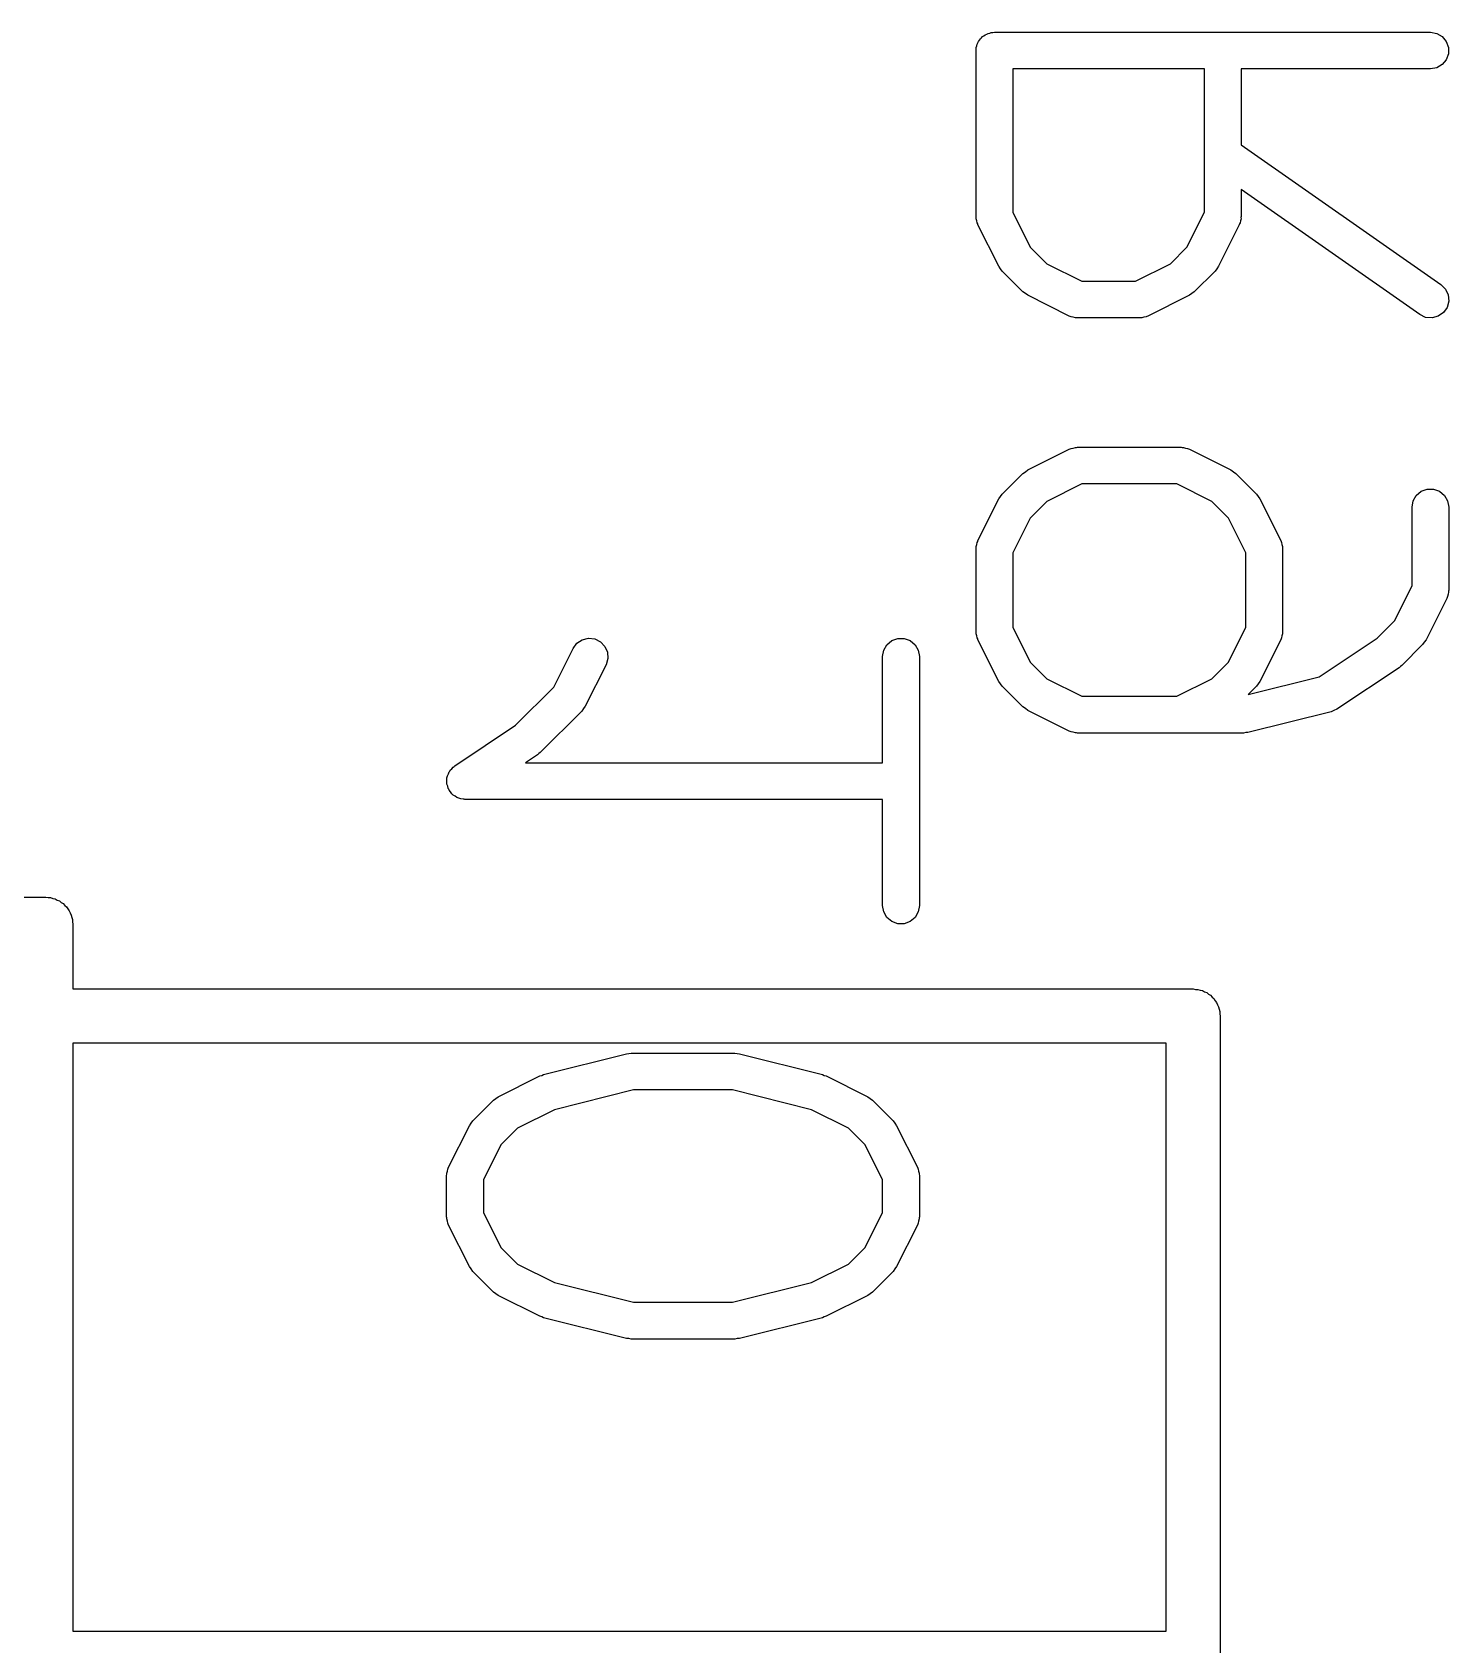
# Model space of a CAD drawing. Extents: x 1.5 to 72.3, y -91 to -17.2.
# Drawn here: x 15.439 to 19.358, y -47.566 to -43.102 of the extents above; entities that cross this region are included whole.
import ezdxf

# ---------------------------------------------------------------- set-up
doc = ezdxf.new("R2010")
doc.units = 0
doc.header["$MEASUREMENT"] = 0
doc.layers.add('BLACK', color=7, linetype='CONTINUOUS')

msp = doc.modelspace()

# ---------------------------------------------------------------- linework, layer by layer
at = {"layer": 'Black'}
for p, q in [((18.0599, -43.1235), (18.0621, -43.1196)), ((18.0621, -43.1196), (18.0655, -43.1168)), ((18.0655, -43.1168), (18.0684, -43.1133)), ((18.0684, -43.1133), (18.0722, -43.1111)), ((18.0722, -43.1111), (18.0756, -43.1083)), ((18.0756, -43.1083), (18.0798, -43.1067)), ((18.0798, -43.1067), (18.0837, -43.1045)), ((18.0837, -43.1045), (18.0881, -43.1038)), ((18.0881, -43.1038), (18.0922, -43.1022)), ((18.0922, -43.1022), (18.0967, -43.1022)), ((18.0967, -43.1022), (18.101, -43.1015)), ((18.101, -43.1015), (19.3075, -43.1015)), ((19.3075, -43.1015), (19.3249, -43.1045)), ((19.3249, -43.1045), (19.3402, -43.1133)), ((19.3402, -43.1133), (19.3515, -43.1269)), ((18.0502, -43.1523), (18.051, -43.1479)), ((18.0502, -43.6119), (18.0502, -43.1523)), ((18.051, -43.1434), (18.0525, -43.1393)), ((18.051, -43.1479), (18.051, -43.1434)), ((18.0525, -43.1393), (18.0533, -43.1349)), ((18.0533, -43.1349), (18.0555, -43.131)), ((18.0555, -43.131), (18.0571, -43.1269)), ((18.0571, -43.1269), (18.0599, -43.1235)), ((19.3515, -43.1269), (19.3576, -43.1434)), ((19.3576, -43.1611), (19.3515, -43.1777)), ((19.3576, -43.1434), (19.3576, -43.1611)), ((18.1518, -43.2031), (18.1518, -43.5999)), ((18.6822, -43.2031), (18.1518, -43.2031)), ((18.6822, -43.5999), (18.6822, -43.2031)), ((19.3075, -43.2031), (18.7838, -43.2031)), ((18.7838, -43.2031), (18.7838, -43.4131)), ((19.3249, -43.2), (19.3075, -43.2031)), ((19.3402, -43.1912), (19.3249, -43.2)), ((19.3515, -43.1777), (19.3402, -43.1912)), ((18.7838, -43.4131), (19.3367, -43.8001)), ((19.2784, -43.8833), (18.7838, -43.5371)), ((18.7838, -43.5371), (18.7838, -43.6119)), ((18.0508, -43.6148), (18.0502, -43.6119)), ((18.1518, -43.5999), (18.2003, -43.6967)), ((18.6338, -43.6967), (18.6822, -43.5999)), ((18.7838, -43.6119), (18.7833, -43.6148)), ((18.0506, -43.6177), (18.0508, -43.6148)), ((18.0523, -43.6234), (18.0506, -43.6177)), ((18.0533, -43.6293), (18.0523, -43.6234)), ((18.0548, -43.6318), (18.0533, -43.6293)), ((18.0556, -43.6346), (18.0548, -43.6318)), ((18.1131, -43.7495), (18.0556, -43.6346)), ((18.7785, -43.6346), (18.721, -43.7495)), ((18.7793, -43.6318), (18.7785, -43.6346)), ((18.7808, -43.6293), (18.7793, -43.6318)), ((18.7818, -43.6234), (18.7808, -43.6293)), ((18.7835, -43.6177), (18.7818, -43.6234)), ((18.7833, -43.6148), (18.7835, -43.6177)), ((18.2003, -43.6967), (18.246, -43.7425)), ((18.588, -43.7425), (18.6338, -43.6967)), ((18.246, -43.7425), (18.3428, -43.7909)), ((18.4912, -43.7909), (18.588, -43.7425)), ((18.1179, -43.756), (18.1131, -43.7495)), ((18.1226, -43.7627), (18.1179, -43.756)), ((18.18, -43.8202), (18.1226, -43.7627)), ((18.3428, -43.7909), (18.4912, -43.7909)), ((18.7115, -43.7627), (18.654, -43.8202)), ((18.7162, -43.756), (18.7115, -43.7627)), ((18.721, -43.7495), (18.7162, -43.756)), ((18.1867, -43.8248), (18.18, -43.8202)), ((18.1932, -43.8297), (18.1867, -43.8248)), ((18.3081, -43.8871), (18.1932, -43.8297)), ((18.6408, -43.8297), (18.5259, -43.8871)), ((18.6474, -43.8248), (18.6408, -43.8297)), ((18.654, -43.8202), (18.6474, -43.8248)), ((19.3367, -43.8001), (19.3492, -43.8125)), ((19.3492, -43.8125), (19.3566, -43.8285)), ((19.3566, -43.8285), (19.3582, -43.8461)), ((19.3435, -43.8776), (19.329, -43.8877)), ((19.3536, -43.8632), (19.3435, -43.8776)), ((19.3582, -43.8461), (19.3536, -43.8632)), ((18.3109, -43.888), (18.3081, -43.8871)), ((18.3135, -43.8894), (18.3109, -43.888)), ((18.3193, -43.8905), (18.3135, -43.8894)), ((18.325, -43.8922), (18.3193, -43.8905)), ((18.328, -43.892), (18.325, -43.8922)), ((18.3309, -43.8925), (18.328, -43.892)), ((18.5032, -43.8925), (18.3309, -43.8925)), ((18.5061, -43.892), (18.5032, -43.8925)), ((18.509, -43.8922), (18.5061, -43.892)), ((18.5147, -43.8905), (18.509, -43.8922)), ((18.5206, -43.8894), (18.5147, -43.8905)), ((18.5231, -43.888), (18.5206, -43.8894)), ((18.5259, -43.8871), (18.5231, -43.888)), ((19.2944, -43.8908), (19.2784, -43.8833)), ((19.312, -43.8923), (19.2944, -43.8908)), ((19.329, -43.8877), (19.312, -43.8923)), ((18.1932, -44.3133), (18.3081, -44.2559)), ((18.3081, -44.2559), (18.3109, -44.255)), ((18.3109, -44.255), (18.3135, -44.2536)), ((18.3135, -44.2536), (18.3193, -44.2525)), ((18.3193, -44.2525), (18.325, -44.2508)), ((18.325, -44.2508), (18.328, -44.251)), ((18.328, -44.251), (18.3309, -44.2505)), ((18.3309, -44.2505), (18.6181, -44.2505)), ((18.6181, -44.2505), (18.621, -44.251)), ((18.621, -44.251), (18.6239, -44.2508)), ((18.6239, -44.2508), (18.6296, -44.2525)), ((18.6296, -44.2525), (18.6355, -44.2536)), ((18.6355, -44.2536), (18.638, -44.255)), ((18.638, -44.255), (18.6408, -44.2559)), ((18.6408, -44.2559), (18.7557, -44.3133)), ((18.1226, -44.3803), (18.18, -44.3228)), ((18.18, -44.3228), (18.1867, -44.3182)), ((18.1867, -44.3182), (18.1932, -44.3133)), ((18.7557, -44.3133), (18.7623, -44.3182)), ((18.7623, -44.3182), (18.7689, -44.3228)), ((18.7689, -44.3228), (18.8264, -44.3803)), ((18.3428, -44.3521), (18.246, -44.4005)), ((18.6061, -44.3521), (18.3428, -44.3521)), ((18.7029, -44.4005), (18.6061, -44.3521)), ((19.2821, -44.3722), (19.2987, -44.3662)), ((19.2987, -44.3662), (19.3164, -44.3662)), ((19.3164, -44.3662), (19.3329, -44.3722)), ((18.0556, -44.5084), (18.1131, -44.3935)), ((18.1131, -44.3935), (18.1179, -44.387)), ((18.1179, -44.387), (18.1226, -44.3803)), ((18.246, -44.4005), (18.2003, -44.4463)), ((18.7487, -44.4463), (18.7029, -44.4005)), ((18.8264, -44.3803), (18.8311, -44.387)), ((18.8311, -44.387), (18.8359, -44.3935)), ((18.8359, -44.3935), (18.8934, -44.5084)), ((19.2567, -44.4162), (19.2598, -44.3988)), ((19.2567, -44.634), (19.2567, -44.4162)), ((19.2598, -44.3988), (19.2686, -44.3836)), ((19.2686, -44.3836), (19.2821, -44.3722)), ((19.3329, -44.3722), (19.3465, -44.3836)), ((19.3465, -44.3836), (19.3553, -44.3988)), ((19.3553, -44.3988), (19.3583, -44.4162)), ((19.3583, -44.4162), (19.3583, -44.646)), ((18.2003, -44.4463), (18.1518, -44.5431)), ((18.7971, -44.5431), (18.7487, -44.4463)), ((18.0502, -44.5311), (18.0508, -44.5282)), ((18.0502, -44.7609), (18.0502, -44.5311)), ((18.0506, -44.5253), (18.0523, -44.5196)), ((18.0508, -44.5282), (18.0506, -44.5253)), ((18.0523, -44.5196), (18.0533, -44.5137)), ((18.0533, -44.5137), (18.0548, -44.5112)), ((18.0548, -44.5112), (18.0556, -44.5084)), ((18.1518, -44.5431), (18.1518, -44.7489)), ((18.7971, -44.7489), (18.7971, -44.5431)), ((18.8934, -44.5084), (18.8942, -44.5112)), ((18.8942, -44.5112), (18.8957, -44.5137)), ((18.8957, -44.5137), (18.8967, -44.5196)), ((18.8967, -44.5196), (18.8984, -44.5253)), ((18.8984, -44.5253), (18.8982, -44.5282)), ((18.8982, -44.5282), (18.8987, -44.5311)), ((18.8987, -44.5311), (18.8987, -44.7609)), ((19.2083, -44.7308), (19.2567, -44.634)), ((19.353, -44.6687), (19.2955, -44.7836)), ((19.3538, -44.6659), (19.353, -44.6687)), ((19.3553, -44.6634), (19.3538, -44.6659)), ((19.3563, -44.6575), (19.3553, -44.6634)), ((19.358, -44.6518), (19.3563, -44.6575)), ((19.3583, -44.646), (19.3578, -44.6489)), ((19.3578, -44.6489), (19.358, -44.6518)), ((18.0508, -44.7638), (18.0502, -44.7609)), ((18.0506, -44.7667), (18.0508, -44.7638)), ((18.0523, -44.7724), (18.0506, -44.7667)), ((18.0533, -44.7783), (18.0523, -44.7724)), ((18.1518, -44.7489), (18.2003, -44.8457)), ((18.7487, -44.8457), (18.7971, -44.7489)), ((18.8967, -44.7724), (18.8957, -44.7783)), ((18.8984, -44.7667), (18.8967, -44.7724)), ((18.8987, -44.7609), (18.8982, -44.7638)), ((18.8982, -44.7638), (18.8984, -44.7667)), ((19.1603, -44.7789), (19.2083, -44.7308)), ((16.8816, -44.9146), (16.9353, -44.8071)), ((16.9353, -44.8071), (16.9458, -44.7929)), ((16.9458, -44.7929), (16.9606, -44.7832)), ((16.9606, -44.7832), (16.9777, -44.7791)), ((16.9777, -44.7791), (16.9952, -44.7811)), ((16.9952, -44.7811), (17.011, -44.789)), ((17.011, -44.789), (17.0232, -44.8018)), ((17.0232, -44.8018), (17.0302, -44.818)), ((17.0302, -44.818), (17.0312, -44.8356)), ((17.7917, -44.8298), (17.7948, -44.8124)), ((17.7948, -44.8124), (17.8036, -44.7972)), ((17.8036, -44.7972), (17.8171, -44.7858)), ((17.8171, -44.7858), (17.8337, -44.7798)), ((17.8337, -44.7798), (17.8514, -44.7798)), ((17.8514, -44.7798), (17.8679, -44.7858)), ((17.8679, -44.7858), (17.8815, -44.7972)), ((17.8815, -44.7972), (17.8903, -44.8124)), ((17.8903, -44.8124), (17.8933, -44.8298)), ((18.0548, -44.7808), (18.0533, -44.7783)), ((18.0556, -44.7836), (18.0548, -44.7808)), ((18.1131, -44.8986), (18.0556, -44.7836)), ((18.8934, -44.7836), (18.8359, -44.8986)), ((18.8942, -44.7808), (18.8934, -44.7836)), ((18.8957, -44.7783), (18.8942, -44.7808)), ((18.9994, -44.8861), (19.1603, -44.7789)), ((19.286, -44.7968), (19.2286, -44.8543)), ((19.2907, -44.7902), (19.286, -44.7968)), ((19.2955, -44.7836), (19.2907, -44.7902)), ((17.0262, -44.8525), (16.9687, -44.9674)), ((17.0312, -44.8356), (17.0262, -44.8525)), ((17.7917, -45.1237), (17.7917, -44.8298)), ((17.8933, -44.8298), (17.8933, -45.5192)), ((18.2003, -44.8457), (18.246, -44.8915)), ((18.7029, -44.8915), (18.7487, -44.8457)), ((19.2208, -44.8606), (19.0485, -44.9756)), ((19.2245, -44.8572), (19.2208, -44.8606)), ((19.2286, -44.8543), (19.2245, -44.8572)), ((18.1179, -44.9051), (18.1131, -44.8986)), ((18.1226, -44.9118), (18.1179, -44.9051)), ((18.246, -44.8915), (18.3428, -44.9399)), ((18.6061, -44.9399), (18.7029, -44.8915)), ((18.8029, -44.9353), (18.9994, -44.8861)), ((18.8311, -44.9051), (18.8264, -44.9118)), ((18.8359, -44.8986), (18.8311, -44.9051)), ((16.776, -45.0201), (16.8816, -44.9146)), ((18.18, -44.9692), (18.1226, -44.9118)), ((18.3428, -44.9399), (18.6061, -44.9399)), ((18.8264, -44.9118), (18.8029, -44.9353)), ((16.9592, -44.9806), (16.8443, -45.0955)), ((16.9639, -44.974), (16.9592, -44.9806)), ((16.9687, -44.9674), (16.9639, -44.974)), ((18.1867, -44.9739), (18.18, -44.9692)), ((18.1932, -44.9787), (18.1867, -44.9739)), ((18.3081, -45.0362), (18.1932, -44.9787)), ((19.0326, -44.9826), (18.8028, -45.04)), ((19.0405, -44.979), (19.0326, -44.9826)), ((19.0485, -44.9756), (19.0405, -44.979)), ((16.6079, -45.1323), (16.776, -45.0201)), ((18.3109, -45.037), (18.3081, -45.0362)), ((18.3135, -45.0385), (18.3109, -45.037)), ((18.3193, -45.0395), (18.3135, -45.0385)), ((18.325, -45.0412), (18.3193, -45.0395)), ((18.328, -45.041), (18.325, -45.0412)), ((18.3309, -45.0415), (18.328, -45.041)), ((18.7905, -45.0415), (18.3309, -45.0415)), ((18.7966, -45.0405), (18.7905, -45.0415)), ((18.8028, -45.04), (18.7966, -45.0405)), ((16.8366, -45.1019), (16.8038, -45.1237)), ((16.8038, -45.1237), (17.7917, -45.1237)), ((16.8402, -45.0984), (16.8366, -45.1019)), ((16.8443, -45.0955), (16.8402, -45.0984)), ((16.5854, -45.1778), (16.586, -45.1718)), ((16.586, -45.1657), (16.587, -45.1631)), ((16.586, -45.1718), (16.586, -45.1657)), ((16.587, -45.1631), (16.5873, -45.1603)), ((16.5873, -45.1603), (16.59, -45.1548)), ((16.59, -45.1548), (16.5921, -45.1491)), ((16.5921, -45.1491), (16.5939, -45.147)), ((16.5939, -45.147), (16.5951, -45.1444)), ((16.5951, -45.1444), (16.5995, -45.1403)), ((16.5995, -45.1403), (16.6034, -45.1356)), ((16.6034, -45.1356), (16.6058, -45.1342)), ((16.6058, -45.1342), (16.6079, -45.1323)), ((16.586, -45.1805), (16.5854, -45.1778)), ((16.586, -45.1833), (16.586, -45.1805)), ((16.5881, -45.189), (16.586, -45.1833)), ((16.5895, -45.1949), (16.5881, -45.189)), ((16.5911, -45.1973), (16.5895, -45.1949)), ((16.5921, -45.1999), (16.5911, -45.1973)), ((16.596, -45.2046), (16.5921, -45.1999)), ((16.5993, -45.2096), (16.596, -45.2046)), ((16.6016, -45.2113), (16.5993, -45.2096)), ((16.6034, -45.2134), (16.6016, -45.2113)), ((16.6086, -45.2165), (16.6034, -45.2134)), ((16.6135, -45.2201), (16.6086, -45.2165)), ((16.6162, -45.2209), (16.6135, -45.2201)), ((16.6187, -45.2223), (16.6162, -45.2209)), ((16.6246, -45.2233), (16.6187, -45.2223)), ((16.6305, -45.225), (16.6246, -45.2233)), ((16.6333, -45.2248), (16.6305, -45.225)), ((16.636, -45.2253), (16.6333, -45.2248)), ((17.7917, -45.2253), (16.636, -45.2253)), ((17.7917, -45.5192), (17.7917, -45.2253)), ((7.602, -45.496), (15.476, -45.496)), ((15.476, -45.496), (15.4825, -45.4971)), ((15.4825, -45.4971), (15.489, -45.4971)), ((15.489, -45.4971), (15.4952, -45.4994)), ((15.4952, -45.4994), (15.5017, -45.5005)), ((15.5017, -45.5005), (15.5073, -45.5038)), ((15.5073, -45.5038), (15.5135, -45.506)), ((15.5135, -45.506), (15.5185, -45.5103)), ((15.5185, -45.5103), (15.5242, -45.5135)), ((15.5242, -45.5135), (15.5284, -45.5186)), ((15.5284, -45.5186), (15.5335, -45.5228)), ((15.5335, -45.5228), (15.5367, -45.5285)), ((15.5367, -45.5285), (15.541, -45.5335)), ((17.7948, -45.5366), (17.7917, -45.5192)), ((17.8933, -45.5192), (17.8903, -45.5366)), ((15.541, -45.5335), (15.5432, -45.5397)), ((15.5432, -45.5397), (15.5465, -45.5453)), ((15.5465, -45.5453), (15.5476, -45.5518)), ((15.5476, -45.5518), (15.5499, -45.558)), ((15.5499, -45.558), (15.5499, -45.5645)), ((15.5499, -45.5645), (15.551, -45.571)), ((15.551, -45.571), (15.551, -45.75)), ((17.8036, -45.5519), (17.7948, -45.5366)), ((17.8171, -45.5632), (17.8036, -45.5519)), ((17.8337, -45.5693), (17.8171, -45.5632)), ((17.8514, -45.5693), (17.8337, -45.5693)), ((17.8679, -45.5632), (17.8514, -45.5693)), ((17.8815, -45.5519), (17.8679, -45.5632)), ((17.8903, -45.5366), (17.8815, -45.5519)), ((15.551, -45.75), (18.651, -45.75)), ((18.651, -45.75), (18.6575, -45.7511)), ((18.6575, -45.7511), (18.664, -45.7511)), ((18.664, -45.7511), (18.6702, -45.7534)), ((18.6702, -45.7534), (18.6767, -45.7545)), ((18.6767, -45.7545), (18.6823, -45.7578)), ((18.6823, -45.7578), (18.6885, -45.76)), ((18.6885, -45.76), (18.6935, -45.7643)), ((18.6935, -45.7643), (18.6992, -45.7675)), ((18.6992, -45.7675), (18.7034, -45.7726)), ((18.7034, -45.7726), (18.7085, -45.7768)), ((18.7085, -45.7768), (18.7117, -45.7825)), ((18.7117, -45.7825), (18.716, -45.7875)), ((18.716, -45.7875), (18.7182, -45.7937)), ((18.7182, -45.7937), (18.7215, -45.7993)), ((18.7215, -45.7993), (18.7226, -45.8058)), ((18.7226, -45.8058), (18.7249, -45.812)), ((18.7249, -45.812), (18.7249, -45.8185)), ((18.7249, -45.8185), (18.726, -45.825)), ((18.726, -45.825), (18.726, -47.603)), ((15.551, -45.9), (15.551, -47.528)), ((18.576, -45.9), (15.551, -45.9)), ((16.8535, -45.987), (17.0833, -45.9296)), ((17.0833, -45.9296), (17.0895, -45.9291)), ((17.0895, -45.9291), (17.0957, -45.9281)), ((17.0957, -45.9281), (17.3829, -45.9281)), ((17.3829, -45.9281), (17.3891, -45.9291)), ((17.3891, -45.9291), (17.3953, -45.9296)), ((17.3953, -45.9296), (17.6251, -45.987)), ((18.576, -47.528), (18.576, -45.9)), ((16.7282, -46.0483), (16.8431, -45.9909)), ((16.8431, -45.9909), (16.8485, -45.9893)), ((16.8485, -45.9893), (16.8535, -45.987)), ((17.6251, -45.987), (17.6301, -45.9893)), ((17.6301, -45.9893), (17.6355, -45.9909)), ((17.6355, -45.9909), (17.7504, -46.0483)), ((16.6576, -46.1153), (16.715, -46.0578)), ((16.715, -46.0578), (16.7217, -46.0532)), ((16.7217, -46.0532), (16.7282, -46.0483)), ((17.1019, -46.0297), (16.8836, -46.0842)), ((17.3767, -46.0297), (17.1019, -46.0297)), ((17.595, -46.0842), (17.3767, -46.0297)), ((17.7504, -46.0483), (17.7569, -46.0532)), ((17.7569, -46.0532), (17.7636, -46.0578)), ((17.7636, -46.0578), (17.821, -46.1153)), ((16.8836, -46.0842), (16.781, -46.1355)), ((17.6976, -46.1355), (17.595, -46.0842)), ((16.5906, -46.2434), (16.6481, -46.1285)), ((16.6481, -46.1285), (16.6529, -46.122)), ((16.6529, -46.122), (16.6576, -46.1153)), ((16.781, -46.1355), (16.7353, -46.1813)), ((17.7433, -46.1813), (17.6976, -46.1355)), ((17.821, -46.1153), (17.8257, -46.122)), ((17.8257, -46.122), (17.8305, -46.1285)), ((17.8305, -46.1285), (17.888, -46.2434)), ((16.7353, -46.1813), (16.6868, -46.2781)), ((17.7917, -46.2781), (17.7433, -46.1813)), ((16.5883, -46.2487), (16.5898, -46.2462)), ((16.5898, -46.2462), (16.5906, -46.2434)), ((17.888, -46.2434), (17.8888, -46.2462)), ((17.8888, -46.2462), (17.8903, -46.2487)), ((16.5852, -46.2661), (16.5858, -46.2632)), ((16.5852, -46.381), (16.5852, -46.2661)), ((16.5856, -46.2603), (16.5873, -46.2546)), ((16.5858, -46.2632), (16.5856, -46.2603)), ((16.5873, -46.2546), (16.5883, -46.2487)), ((16.6868, -46.2781), (16.6868, -46.369)), ((17.7917, -46.369), (17.7917, -46.2781)), ((17.8903, -46.2487), (17.8913, -46.2546)), ((17.8913, -46.2546), (17.893, -46.2603)), ((17.893, -46.2603), (17.8928, -46.2632)), ((17.8928, -46.2632), (17.8933, -46.2661)), ((17.8933, -46.2661), (17.8933, -46.381)), ((16.6868, -46.369), (16.7353, -46.4658)), ((17.7433, -46.4658), (17.7917, -46.369)), ((16.5858, -46.3839), (16.5852, -46.381)), ((16.5856, -46.3868), (16.5858, -46.3839)), ((16.5873, -46.3925), (16.5856, -46.3868)), ((16.5883, -46.3984), (16.5873, -46.3925)), ((16.5898, -46.4009), (16.5883, -46.3984)), ((16.5906, -46.4037), (16.5898, -46.4009)), ((16.6481, -46.5186), (16.5906, -46.4037)), ((17.888, -46.4037), (17.8305, -46.5186)), ((17.8888, -46.4009), (17.888, -46.4037)), ((17.8903, -46.3984), (17.8888, -46.4009)), ((17.8913, -46.3925), (17.8903, -46.3984)), ((17.893, -46.3868), (17.8913, -46.3925)), ((17.8933, -46.381), (17.8928, -46.3839)), ((17.8928, -46.3839), (17.893, -46.3868)), ((16.7353, -46.4658), (16.781, -46.5116)), ((17.6976, -46.5116), (17.7433, -46.4658)), ((16.781, -46.5116), (16.8836, -46.5629)), ((17.595, -46.5629), (17.6976, -46.5116)), ((16.6529, -46.5252), (16.6481, -46.5186)), ((16.6576, -46.5318), (16.6529, -46.5252)), ((16.715, -46.5893), (16.6576, -46.5318)), ((17.821, -46.5318), (17.7636, -46.5893)), ((17.8257, -46.5252), (17.821, -46.5318)), ((17.8305, -46.5186), (17.8257, -46.5252)), ((16.7217, -46.594), (16.715, -46.5893)), ((16.7282, -46.5988), (16.7217, -46.594)), ((16.8431, -46.6563), (16.7282, -46.5988)), ((16.8836, -46.5629), (17.1019, -46.6175)), ((17.3767, -46.6175), (17.595, -46.5629)), ((17.7504, -46.5988), (17.6355, -46.6563)), ((17.7569, -46.594), (17.7504, -46.5988)), ((17.7636, -46.5893), (17.7569, -46.594)), ((17.1019, -46.6175), (17.3767, -46.6175)), ((16.8485, -46.6579), (16.8431, -46.6563)), ((16.8535, -46.6601), (16.8485, -46.6579)), ((17.0833, -46.7176), (16.8535, -46.6601)), ((17.6251, -46.6601), (17.3953, -46.7176)), ((17.6301, -46.6579), (17.6251, -46.6601)), ((17.6355, -46.6563), (17.6301, -46.6579)), ((17.0895, -46.718), (17.0833, -46.7176)), ((17.0957, -46.7191), (17.0895, -46.718)), ((17.3829, -46.7191), (17.0957, -46.7191)), ((17.3891, -46.718), (17.3829, -46.7191)), ((17.3953, -46.7176), (17.3891, -46.718)), ((15.551, -47.528), (18.576, -47.528))]:
    msp.add_line(p, q, dxfattribs=at)

doc.saveas('drawing.dxf')
